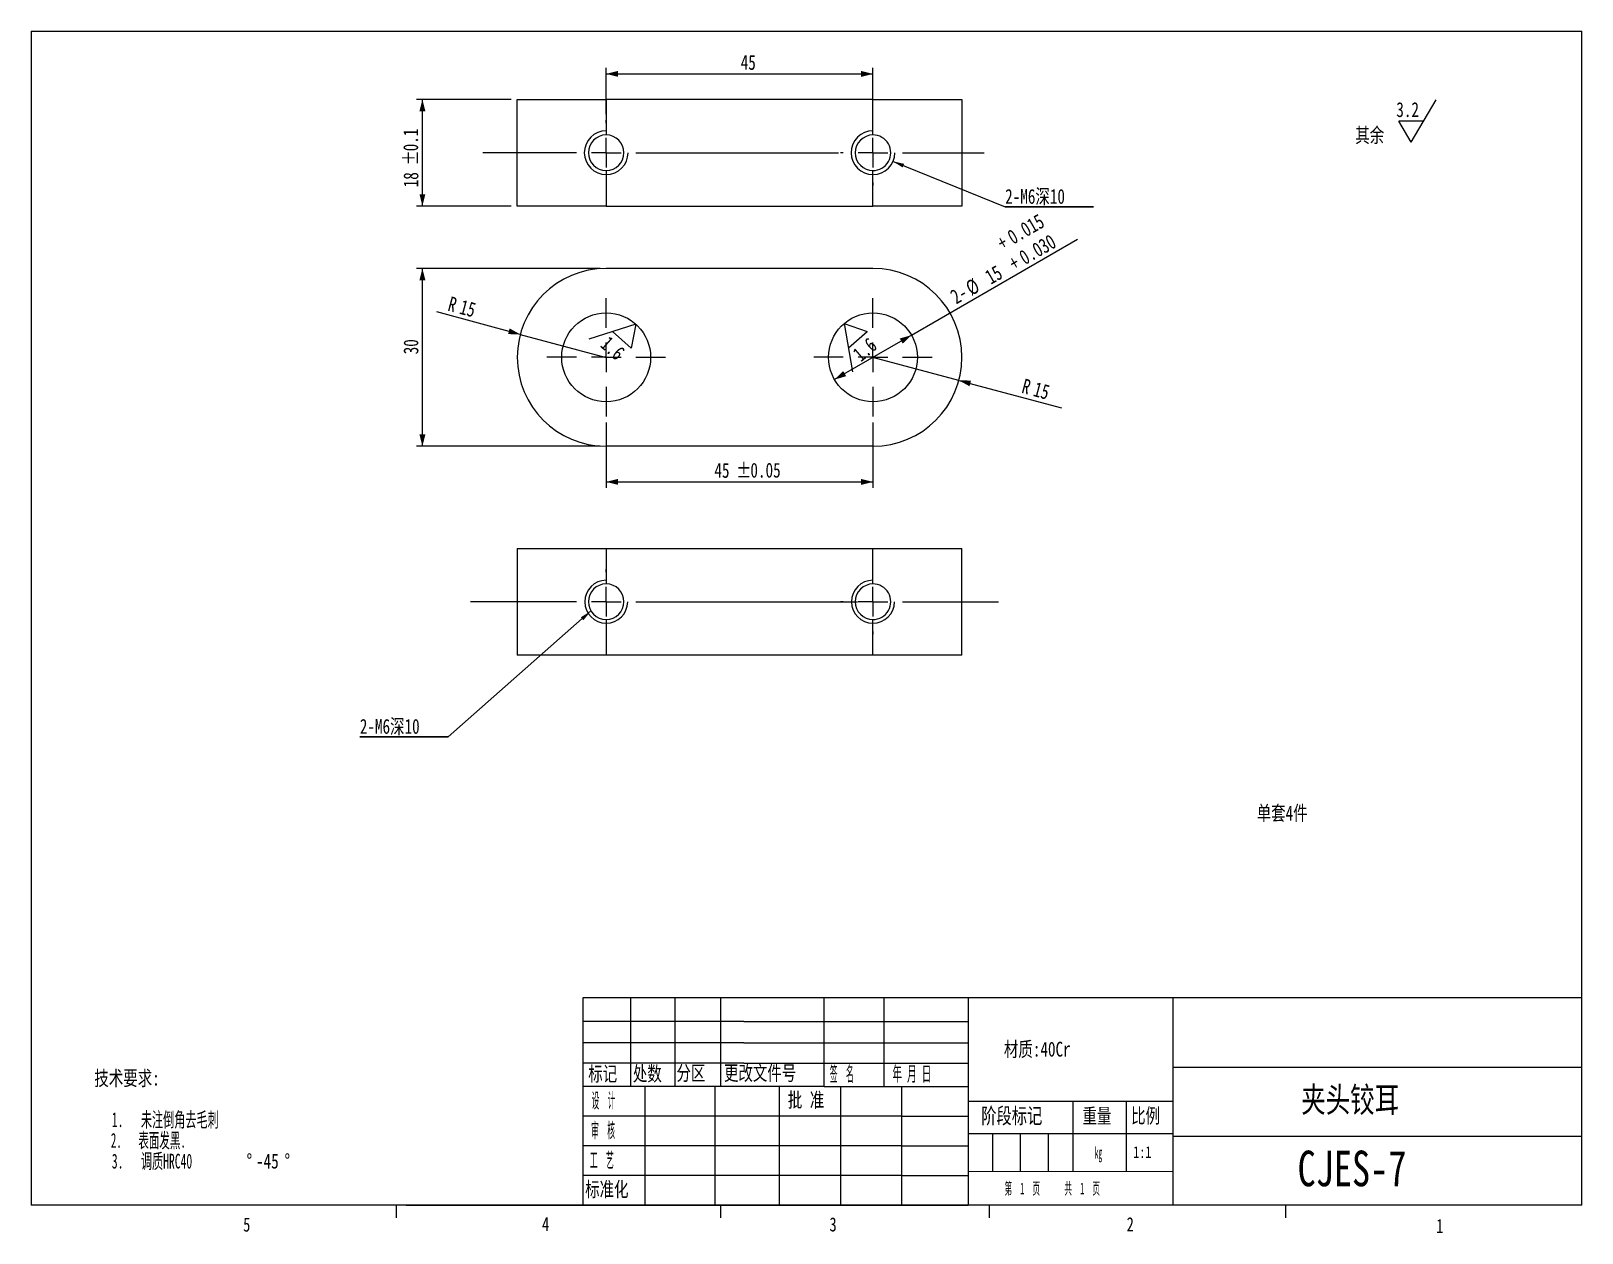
# Model space of a CAD drawing. Header units: millimetres. Extents: x 8 to 270, y 5 to 208.
import ezdxf

# ---------------------------------------------------------------- set-up
doc = ezdxf.new("R2010")
doc.units = ezdxf.units.MM
doc.styles.add('SLDTEXTSTYLE0', font='TXT', dxfattribs={"width": 0.75})
doc.styles.add('SLDTEXTSTYLE1', font='TXT', dxfattribs={"width": 0.576923})
doc.styles.add('SLDTEXTSTYLE2', font='TXT', dxfattribs={"width": 0.545455})
doc.styles.add('SLDTEXTSTYLE5', font='TXT', dxfattribs={"width": 0.5})
doc.styles.add('SLDTEXTSTYLE6', font='TXT', dxfattribs={"width": 0.375})
doc.styles.add('SLDTEXTSTYLE7', font='TXT', dxfattribs={"width": 0.458333})
doc.dimstyles.new('SLDDIMSTYLE0', dxfattribs={"dimtxt": 2.5, "dimasz": 2, "dimexe": 0, "dimexo": 0.0625, "dimtad": 1, "dimtoh": 1, "dimzin": 12, "dimdsep": 46, "dimtxsty": 'SLDTEXTSTYLE0', "dimsah": 1, "dimcen": 0.09, "dimadec": 0, "dimazin": 0, "dimtfac": 1, "dimtofl": 0, "dimtmove": 0, "dimatfit": 3, "dimfxl": 1, "dimtolj": 1, "dimtzin": 12, "dimarcsym": 0})
doc.dimstyles.new('SLDDIMSTYLE1', dxfattribs={"dimtxt": 2.5, "dimasz": 2, "dimexe": 0, "dimexo": 0.0625, "dimtad": 1, "dimtoh": 1, "dimdec": 3, "dimzin": 12, "dimdsep": 46, "dimtxsty": 'SLDTEXTSTYLE0', "dimsah": 1, "dimcen": 0.09, "dimadec": 0, "dimazin": 0, "dimtol": 1, "dimtp": 0.015, "dimtm": -0.03, "dimtfac": 1, "dimtdec": 3, "dimtmove": 0, "dimatfit": 3, "dimfxl": 1, "dimtolj": 1, "dimtzin": 0, "dimarcsym": 0})
doc.dimstyles.new('SLDDIMSTYLE2', dxfattribs={"dimtxt": 2.5, "dimasz": 2, "dimexe": 0, "dimexo": 0.0625, "dimtad": 1, "dimtoh": 1, "dimzin": 12, "dimdsep": 46, "dimtxsty": 'SLDTEXTSTYLE0', "dimsah": 1, "dimcen": 0.09, "dimadec": 0, "dimazin": 0, "dimtfac": 1, "dimtofl": 0, "dimtmove": 0, "dimatfit": 3, "dimfxl": 1, "dimtolj": 1, "dimtzin": 12, "dimarcsym": 0})
doc.dimstyles.new('SLDDIMSTYLE3', dxfattribs={"dimtxt": 2, "dimasz": 2, "dimexe": 0, "dimexo": 0.0625, "dimgap": 0.5, "dimtad": 0, "dimtih": 1, "dimtoh": 1, "dimdec": 0, "dimzin": 0, "dimdsep": 46, "dimtxsty": 'Standard', "dimsah": 1, "dimcen": 0.09, "dimadec": 0, "dimazin": 0, "dimtfac": 1, "dimtdec": 0, "dimtofl": 0, "dimtmove": 0, "dimatfit": 3, "dimfxl": 1, "dimtolj": 1, "dimtzin": 0, "dimarcsym": 0})

# ---------------------------------------------------------------- blocks, each defined once
blk = doc.blocks.new('SW_NOTE_0')
at = {"color": 0, "linetype": 'Continuous', "lineweight": 0, "char_height": 2.5, "attachment_point": 1}
for s, insert, style in [('技术要求:', (0, 3.19), 'SLDTEXTSTYLE0'), ('   1.   未注倒角去毛刺', (0, -3.81), 'SLDTEXTSTYLE1'), ('   2.   表面发黑.', (0, -7.31), 'SLDTEXTSTYLE2'), ('   3.   调质HRC40', (0, -10.81), 'SLDTEXTSTYLE1'), ('%%d', (25.68, -10.81), 'SLDTEXTSTYLE0'), ('-45', (27.27, -10.81), 'SLDTEXTSTYLE0'), ('%%d', (32.07, -10.81), 'SLDTEXTSTYLE0')]:
    blk.add_mtext(s, dxfattribs=dict(at, insert=insert, style=style))
blk = doc.blocks.new('SW_NOTE_1')
at = {"color": 0, "linetype": 'Continuous', "lineweight": 0}
for p, q in [((9.43, 0.73), (13.64, 7.88)), ((9.43, 0.73), (7.32, 4.3)), ((11.53, 4.3), (7.32, 4.3))]:
    blk.add_line(p, q, dxfattribs=at)
at = {"color": 0, "linetype": 'Continuous', "lineweight": 0, "char_height": 2.5, "attachment_point": 1, "style": 'SLDTEXTSTYLE0'}
for s, insert in [('3.2', (6.92, 7.5)), ('其余', (0, 3.19))]:
    blk.add_mtext(s, dxfattribs=dict(at, insert=insert))
blk = doc.blocks.new('*D4')
at = {"color": 7, "linetype": 'Continuous', "lineweight": 0}
for p, q in [((105.4, 142.01), (105.4, 130.99)), ((150.4, 142.01), (150.4, 130.99)), ((105.4, 131.99), (150.4, 131.99))]:
    blk.add_line(p, q, dxfattribs=at)
for points in [[(105.4, 131.99), (107.4, 131.49), (107.4, 132.49)], [(150.4, 131.99), (148.4, 132.49), (148.4, 131.49)]]:
    blk.add_solid(points, dxfattribs=at)
at = {"color": 7, "linetype": 'Continuous', "lineweight": 0, "char_height": 2.5, "attachment_point": 1, "style": 'SLDTEXTSTYLE0'}
for s, insert in [('45', (123.65, 135.18)), ('%%p', (127.35, 135.18)), ('0.05', (129.73, 135.22))]:
    blk.add_mtext(s, dxfattribs=dict(at, insert=insert))
blk = doc.blocks.new('*D5')
at = {"color": 7, "linetype": 'Continuous', "lineweight": 0}
for q in [(184.92, 172.94), (143.91, 149.26)]:
    blk.add_line((156.9, 156.76), q, dxfattribs=at)
for points in [[(156.9, 156.76), (154.92, 156.19), (155.42, 155.33)], [(143.91, 149.26), (145.89, 149.83), (145.39, 150.69)]]:
    blk.add_solid(points, dxfattribs=at)
at = {"color": 7, "linetype": 'Continuous', "lineweight": 0, "char_height": 2.5, "attachment_point": 1, "rotation": 30, "style": 'SLDTEXTSTYLE0'}
for s, insert in [('0.015', (172.79, 174.16)), ('+', (171.04, 173.15)), ('0.030', (174.77, 170.72)), ('15', (169.03, 167.41)), ('+', (173.03, 169.71)), ('%%c', (165.76, 165.52)), ('2-', (163.18, 164.08))]:
    blk.add_mtext(s, dxfattribs=dict(at, insert=insert))
blk = doc.blocks.new('*D6')
at = {"color": 7, "linetype": 'Continuous', "lineweight": 0}
for q in [(150.4, 153.01), (182.22, 144.49)]:
    blk.add_line((164.89, 149.13), q, dxfattribs=at)
blk.add_solid([(164.89, 149.13), (166.69, 148.13), (166.95, 149.09)], dxfattribs=at)
at = {"color": 7, "linetype": 'Continuous', "lineweight": 0, "char_height": 2.5, "attachment_point": 1, "rotation": 345, "style": 'SLDTEXTSTYLE0'}
for s, insert in [('R', (175.99, 149.46)), ('15', (177.94, 148.93))]:
    blk.add_mtext(s, dxfattribs=dict(at, insert=insert))
blk = doc.blocks.new('*D7')
at = {"color": 7, "linetype": 'Continuous', "lineweight": 0}
for q in [(76.84, 160.67), (105.4, 153.01)]:
    blk.add_line((90.91, 156.89), q, dxfattribs=at)
blk.add_solid([(90.91, 156.89), (89.11, 157.89), (88.85, 156.93)], dxfattribs=at)
at = {"color": 7, "linetype": 'Continuous', "lineweight": 0, "char_height": 2.5, "attachment_point": 1, "rotation": 345, "style": 'SLDTEXTSTYLE0'}
for s, insert in [('R', (79.19, 163.33)), ('15', (81.15, 162.81))]:
    blk.add_mtext(s, dxfattribs=dict(at, insert=insert))
blk = doc.blocks.new('*D8')
at = {"color": 7, "linetype": 'Continuous', "lineweight": 0}
for p, q in [((104.4, 168.01), (73.4, 168.01)), ((74.4, 138.01), (74.4, 168.01)), ((104.4, 138.01), (73.4, 138.01))]:
    blk.add_line(p, q, dxfattribs=at)
for points in [[(74.4, 168.01), (73.9, 166.01), (74.9, 166.01)], [(74.4, 138.01), (74.9, 140.01), (73.9, 140.01)]]:
    blk.add_solid(points, dxfattribs=at)
at = {"color": 7, "linetype": 'Continuous', "lineweight": 0, "insert": (71.21, 153.52), "char_height": 2.5, "attachment_point": 1, "rotation": 90, "style": 'SLDTEXTSTYLE0'}
blk.add_mtext('30', dxfattribs=at)
blk = doc.blocks.new('SW_CENTERMARKSYMBOL_0')
at = {"color": 0, "linetype": 'Continuous', "lineweight": 0}
for p, q in [((0, 5), (0, 10)), ((-5, 0), (-10, 0)), ((0, 0), (-2.5, 0)), ((0, 0), (0, 2.5)), ((0, 0), (0, -2.5)), ((0, 0), (2.5, 0)), ((5, 0), (10, 0)), ((0, -5), (0, -10))]:
    blk.add_line(p, q, dxfattribs=at)
blk = doc.blocks.new('SW_CENTERMARKSYMBOL_1')
at = {"color": 0, "linetype": 'Continuous', "lineweight": 0}
for p, q in [((0, 5), (0, 10)), ((-5, 0), (-10, 0)), ((0, 0), (-2.5, 0)), ((0, 0), (0, 2.5)), ((0, 0), (0, -2.5)), ((0, 0), (2.5, 0)), ((5, 0), (10, 0)), ((0, -5), (0, -10))]:
    blk.add_line(p, q, dxfattribs=at)
blk = doc.blocks.new('SW_SFSYMBOL_0')
at = {"color": 0, "linetype": 'Continuous', "lineweight": 0}
for p, q in [((-3.3, 7.1), (0.62, 5.75)), ((-3.3, 7.1), (-1.86, -1.07)), ((-2.58, 3.01), (0.62, 5.75))]:
    blk.add_line(p, q, dxfattribs=at)
at = {"color": 0, "linetype": 'Continuous', "lineweight": 0, "insert": (-2.08, 2.43), "char_height": 2.5, "attachment_point": 1, "rotation": 40.5476, "style": 'SLDTEXTSTYLE0'}
blk.add_mtext('1.6', dxfattribs=at)
blk = doc.blocks.new('SW_SFSYMBOL_1')
at = {"color": 0, "linetype": 'Continuous', "lineweight": 0}
for p, q in [((6.58, 4.23), (-1.31, 1.7)), ((2.64, 2.97), (5.79, 0.17)), ((6.58, 4.23), (5.79, 0.17))]:
    blk.add_line(p, q, dxfattribs=at)
at = {"color": 0, "linetype": 'Continuous', "lineweight": 0, "insert": (2.12, 2.39), "char_height": 2.5, "attachment_point": 1, "rotation": 318.3637, "style": 'SLDTEXTSTYLE0'}
blk.add_mtext('1.6', dxfattribs=at)
blk = doc.blocks.new('*D13')
at = {"color": 7, "linetype": 'Continuous', "lineweight": 0}
for p, q in [((89.4, 196.54), (73.4, 196.54)), ((74.4, 178.54), (74.4, 196.54)), ((89.4, 178.54), (73.4, 178.54))]:
    blk.add_line(p, q, dxfattribs=at)
for points in [[(74.4, 196.54), (73.9, 194.54), (74.9, 194.54)], [(74.4, 178.54), (74.9, 180.54), (73.9, 180.54)]]:
    blk.add_solid(points, dxfattribs=at)
at = {"color": 7, "linetype": 'Continuous', "lineweight": 0, "char_height": 2.5, "attachment_point": 1, "rotation": 90, "style": 'SLDTEXTSTYLE0'}
for s, insert in [('0.1', (71.17, 187.78)), ('%%p', (71.21, 185.39)), ('18', (71.21, 181.7))]:
    blk.add_mtext(s, dxfattribs=dict(at, insert=insert))
blk = doc.blocks.new('*D14')
at = {"color": 7, "linetype": 'Continuous', "lineweight": 0}
for p, q in [((105.4, 194.04), (105.4, 201.84)), ((150.4, 194.04), (150.4, 201.84)), ((105.4, 200.84), (150.4, 200.84))]:
    blk.add_line(p, q, dxfattribs=at)
for points in [[(105.4, 200.84), (107.4, 200.34), (107.4, 201.34)], [(150.4, 200.84), (148.4, 201.34), (148.4, 200.34)]]:
    blk.add_solid(points, dxfattribs=at)
at = {"color": 7, "linetype": 'Continuous', "lineweight": 0, "insert": (128.09, 204.03), "char_height": 2.5, "attachment_point": 1, "style": 'SLDTEXTSTYLE0'}
blk.add_mtext('45', dxfattribs=at)
blk = doc.blocks.new('SW_CENTERMARKSYMBOL_2')
at = {"color": 0, "linetype": 'Continuous', "lineweight": 0}
for p, q in [((0, 5), (0, 5.5)), ((-5, 0), (-20.83, 0)), ((0, 0), (-2.5, 0)), ((0, 0), (0, 2.5)), ((0, 0), (0, -2.5)), ((0, 0), (2.5, 0)), ((5, 0), (39.18, 0)), ((0, -5), (0, -5.5))]:
    blk.add_line(p, q, dxfattribs=at)
blk = doc.blocks.new('SW_CENTERMARKSYMBOL_3')
at = {"color": 0, "linetype": 'Continuous', "lineweight": 0}
for p, q in [((0, 5), (0, 5.5)), ((-5, 0), (-5.5, 0)), ((0, 0), (-2.5, 0)), ((0, 0), (0, 2.5)), ((0, 0), (0, -2.5)), ((0, 0), (2.5, 0)), ((5, 0), (18.74, 0)), ((0, -5), (0, -5.5))]:
    blk.add_line(p, q, dxfattribs=at)
blk = doc.blocks.new('SW_NOTE_3')
at = {"color": 0, "linetype": 'Continuous', "lineweight": 0}
for p, q in [((-14.89, 0), (0, 0)), ((0, 0), (-14.89, 0)), ((-14.89, 0), (0, 0)), ((0, 0), (-14.89, 0)), ((-14.89, 0), (0, 0)), ((0, 0), (-14.89, 0))]:
    blk.add_line(p, q, dxfattribs=at)
at = {"color": 0, "linetype": 'Continuous', "lineweight": 0, "insert": (-14.89, 3.02), "char_height": 2.5, "attachment_point": 1, "style": 'SLDTEXTSTYLE0'}
blk.add_mtext('2-M6深10', dxfattribs=at)
blk = doc.blocks.new('SW_NOTE_4')
at = {"color": 0, "linetype": 'Continuous', "lineweight": 0}
for p, q in [((0, 0), (14.89, 0)), ((14.89, 0), (0, 0)), ((0, 0), (14.89, 0)), ((14.89, 0), (0, 0)), ((0, 0), (14.89, 0)), ((14.89, 0), (0, 0))]:
    blk.add_line(p, q, dxfattribs=at)
at = {"color": 0, "linetype": 'Continuous', "lineweight": 0, "insert": (0, 3.02, 14.78), "char_height": 2.5, "attachment_point": 1, "style": 'SLDTEXTSTYLE0'}
blk.add_mtext('2-M6深10', dxfattribs=at)
blk = doc.blocks.new('SW_CENTERMARKSYMBOL_4')
at = {"color": 0, "linetype": 'Continuous', "lineweight": 0}
for p, q in [((0, 5), (0, 5.5)), ((-5, 0), (-22.9, 0)), ((0, 0), (-2.5, 0)), ((0, 0), (0, 2.5)), ((0, 0), (0, -2.5)), ((0, 0), (2.5, 0)), ((5, 0), (42.37, 0)), ((0, -5), (0, -5.5))]:
    blk.add_line(p, q, dxfattribs=at)
blk = doc.blocks.new('SW_CENTERMARKSYMBOL_5')
at = {"color": 0, "linetype": 'Continuous', "lineweight": 0}
for p, q in [((0, 5), (0, 5.5)), ((-5, 0), (-5.5, 0)), ((0, 0), (-2.5, 0)), ((0, 0), (0, 2.5)), ((0, 0), (0, -2.5)), ((0, 0), (2.5, 0)), ((5, 0), (21.19, 0)), ((0, -5), (0, -5.5))]:
    blk.add_line(p, q, dxfattribs=at)

msp = doc.modelspace()

# ---------------------------------------------------------------- linework, layer by layer
at = {"color": 7, "linetype": 'Continuous', "lineweight": 0}
for p, q in [((8.3801, 208.0787), (270.0001, 208.0787)), ((8.3801, 208.0787), (8.3801, 9.9587)), ((270.0001, 9.9587), (270.0001, 208.0787)), ((101.4979, 44.9587), (270.0001, 44.9587)), ((101.4979, 9.9587), (101.4979, 44.9587)), ((109.4906, 44.9587), (109.4906, 29.9587)), ((116.9545, 44.9587), (116.9545, 29.9587)), ((124.6899, 44.9587), (124.6899, 29.9587)), ((142.1962, 29.9587), (142.1962, 44.9587)), ((152.2386, 44.9587), (152.2386, 29.9587)), ((166.48, 44.9587), (166.48, 9.9587)), ((200.9627, 44.9587), (200.9627, 9.9587)), ((128.6186, 40.9129), (101.4979, 40.9129)), ((128.6186, 40.9129), (166.48, 40.9129)), ((128.6186, 37.354), (101.4979, 37.354)), ((128.6186, 37.354), (166.48, 37.354)), ((128.6186, 33.9223), (101.4979, 33.9223)), ((128.6186, 33.9223), (166.48, 33.9223)), ((270.0001, 33.1587), (200.9627, 33.1587)), ((142.1962, 29.9587), (101.4979, 29.9587)), ((111.9333, 29.9587), (111.9333, 9.9587)), ((123.7399, 29.9587), (123.7399, 9.9587)), ((134.5965, 29.9587), (134.5965, 9.9587)), ((142.1962, 29.9587), (166.48, 29.9587)), ((144.9103, 29.9587), (144.9103, 9.9587)), ((155.2241, 29.9587), (155.2241, 9.9587)), ((200.9627, 27.4587), (166.48, 27.4587)), ((184.1413, 27.4587), (184.1413, 15.5872)), ((193.1288, 27.4587), (193.1288, 15.5641)), ((134.5965, 24.9587), (101.4979, 24.9587)), ((144.9103, 24.9587), (134.5965, 24.9587)), ((155.2241, 24.9587), (144.9103, 24.9587)), ((155.2241, 24.9587), (166.48, 24.9587)), ((200.9627, 21.9587), (166.48, 21.9587)), ((170.5557, 21.9587), (170.5557, 15.6221)), ((175.2584, 21.9587), (175.2584, 15.61)), ((179.9612, 21.9587), (179.9612, 15.5979)), ((200.9627, 21.5587), (270.0001, 21.5587)), ((134.5965, 19.9587), (101.4979, 19.9587)), ((144.9103, 19.9587), (134.5965, 19.9587)), ((155.2241, 19.9587), (144.9103, 19.9587)), ((155.2241, 19.9587), (166.48, 19.9587)), ((134.5965, 14.9587), (101.4979, 14.9587)), ((144.9103, 14.9587), (134.5965, 14.9587)), ((155.2241, 14.9587), (144.9103, 14.9587)), ((155.2241, 14.9587), (166.48, 14.9587)), ((200.9627, 15.5439), (166.48, 15.6326)), ((270.0001, 9.9587), (8.3801, 9.9587)), ((69.9688, 9.9587), (69.9688, 7.8048)), ((71.6543, 9.9587), (166.48, 9.9587)), ((124.6899, 9.9587), (124.6899, 7.8048)), ((169.9813, 9.9587), (169.9813, 7.8048)), ((219.9875, 9.9587), (219.9875, 7.8048))]:
    msp.add_line(p, q, dxfattribs=at)
at = {"color": 7, "linetype": 'Continuous', "lineweight": 15}
for p, q in [((90.403, 178.5353), (90.403, 196.5353)), ((90.403, 196.5353), (105.403, 196.5353)), ((105.403, 196.5353), (105.403, 190.5353)), ((150.403, 196.5353), (105.403, 196.5353)), ((150.403, 190.5353), (150.403, 196.5353)), ((150.403, 196.5353), (165.403, 196.5353)), ((165.403, 196.5353), (165.403, 178.5353)), ((105.403, 184.5353), (105.403, 178.5353)), ((150.403, 178.5353), (150.403, 184.5353)), ((105.403, 178.5353), (90.403, 178.5353)), ((105.403, 178.5353), (150.403, 178.5353)), ((165.403, 178.5353), (150.403, 178.5353)), ((150.403, 168.0118), (105.403, 168.0118)), ((150.403, 138.0118), (105.403, 138.0118)), ((90.403, 120.7689), (90.403, 102.7689)), ((90.403, 120.7689), (105.403, 120.7689)), ((105.403, 120.7689), (150.403, 120.7689)), ((105.403, 120.7689), (105.403, 114.7689)), ((150.403, 114.7689), (150.403, 120.7689)), ((150.403, 120.7689), (165.403, 120.7689)), ((165.403, 102.7689), (165.403, 120.7689)), ((105.403, 108.7689), (105.403, 102.7689)), ((150.403, 102.7689), (150.403, 108.7689)), ((105.403, 102.7689), (90.403, 102.7689)), ((150.403, 102.7689), (105.403, 102.7689)), ((165.403, 102.7689), (150.403, 102.7689))]:
    msp.add_line(p, q, dxfattribs=at)
for centre in [(105.403, 153.0118), (150.403, 153.0118)]:
    msp.add_circle(centre, 7.5, dxfattribs=at)
at = {"color": 7, "linetype": 'Continuous', "lineweight": 0}
for centre, radius in [((105.403, 187.5353), 3.6896), ((150.403, 187.5353), 3.6896), ((105.403, 111.7689), 3.6223), ((150.403, 111.7689), 3.6223)]:
    msp.add_arc(centre, radius, 90, 0, dxfattribs=at)
at = {"color": 7, "linetype": 'Continuous', "lineweight": 15}
for centre, radius, start, end in [((105.403, 187.5353), 3, 90.000006, 269.999994), ((105.403, 187.5353), 3, 270, 90), ((150.403, 187.5353), 3, 90, 270), ((150.403, 187.5353), 3, 269.999963, 90.000037), ((105.403, 153.0118), 15, 90, 180), ((150.403, 153.0118), 15, 0, 90), ((105.403, 153.0118), 15, 180, 270), ((150.403, 153.0118), 15, 270, 0), ((105.403, 111.7689), 3, 90, 270), ((105.403, 111.7689), 3, 270, 90), ((150.403, 111.7689), 3, 90, 270), ((150.403, 111.7689), 3, 269.999987, 90.000013)]:
    msp.add_arc(centre, radius, start, end, dxfattribs=at)

# ---------------------------------------------------------------- block references
at = {"color": 7, "linetype": 'Continuous', "lineweight": 0}
for name, p in [('SW_NOTE_1', (231.7592, 188.5665)), ('SW_CENTERMARKSYMBOL_2', (105.403, 187.5353)), ('SW_CENTERMARKSYMBOL_3', (150.403, 187.5353)), ('SW_NOTE_4', (172.6984, 178.3949)), ('SW_CENTERMARKSYMBOL_0', (105.403, 153.0118)), ('SW_CENTERMARKSYMBOL_1', (150.403, 153.0118)), ('SW_SFSYMBOL_1', (103.8025, 154.3823)), ('SW_SFSYMBOL_0', (148.8275, 151.6126)), ('SW_CENTERMARKSYMBOL_4', (105.403, 111.7689)), ('SW_CENTERMARKSYMBOL_5', (150.403, 111.7689)), ('SW_NOTE_3', (78.7364, 88.9687)), ('SW_NOTE_0', (19.0663, 29.4323))]:
    msp.add_blockref(name, p, dxfattribs=at)

# ---------------------------------------------------------------- texts
at = {"color": 7, "linetype": 'Continuous', "lineweight": 0, "attachment_point": 1}
for s, insert, char_height, style in [('单套4件', (215.139, 77.352), 2.5, 'SLDTEXTSTYLE0'), ('材质:40Cr', (172.4935, 37.5167), 2.5, 'SLDTEXTSTYLE0'), ('标记', (102.3772, 33.3633), 2.5, 'SLDTEXTSTYLE0'), ('处数', (109.9075, 33.3914), 2.5, 'SLDTEXTSTYLE0'), ('分区', (117.2576, 33.485), 2.5, 'SLDTEXTSTYLE0'), ('更改文件号', (125.2709, 33.4958), 2.5, 'SLDTEXTSTYLE0'), ('签  名', (143.129, 33.3454), 2.5, 'SLDTEXTSTYLE6'), ('年 月 日', (153.6847, 33.3631), 2.5, 'SLDTEXTSTYLE5'), ('设  计', (102.9291, 28.8596), 2.5, 'SLDTEXTSTYLE6'), ('批 准', (136.0362, 28.9478), 2.5, 'SLDTEXTSTYLE0'), ('夹头铰耳', (222.6446, 29.8645), 4.23333, 'SLDTEXTSTYLE0'), ('阶段标记', (168.6519, 26.3499), 2.64583, 'SLDTEXTSTYLE0'), ('重量', (185.7423, 26.2661), 2.5, 'SLDTEXTSTYLE0'), ('比例', (193.9505, 26.2898), 2.5, 'SLDTEXTSTYLE0'), ('审  核', (102.8666, 23.8312), 2.5, 'SLDTEXTSTYLE6'), ('工  艺', (102.658, 18.7965), 2.5, 'SLDTEXTSTYLE6'), ('     kg', (184.7701, 19.8052), 2, 'SLDTEXTSTYLE6'), ('1:1', (194.3105, 19.8979), 2, 'SLDTEXTSTYLE0'), ('CJES-7', (222.0193, 19.1375), 6, 'SLDTEXTSTYLE0'), ('标准化', (101.8502, 13.872), 2.5, 'SLDTEXTSTYLE0'), ('第  1  页      共  1  页', (172.5923, 13.7669), 2, 'SLDTEXTSTYLE7'), ('4', (94.5845, 7.9407), 2.3813, 'SLDTEXTSTYLE0'), ('3', (143.0641, 7.8872), 2.3813, 'SLDTEXTSTYLE0'), ('2', (193.1917, 7.908), 2.3813, 'SLDTEXTSTYLE0'), ('5', (44.1653, 7.861), 2.3813, 'SLDTEXTSTYLE0'), ('1', (245.4146, 7.6269), 2.3813, 'SLDTEXTSTYLE0')]:
    msp.add_mtext(s, dxfattribs=dict(at, insert=insert, char_height=char_height, style=style))

# ---------------------------------------------------------------- dimensions: what is measured, and where the dimension line sits
at = {"color": 7, "linetype": 'Continuous', "lineweight": 0}
dim = msp.add_linear_dim(base=(150.403, 200.841), p1=(105.403, 193.0353), p2=(150.403, 193.0353), dimstyle='SLDDIMSTYLE0', dxfattribs=at)
dim.commit()
dim.dimension.update_dxf_attribs({"geometry": '*D14', "text_midpoint": (129.9381, 200.841), "dimtype": 160})
dim = msp.add_linear_dim(base=(74.403, 196.5353), p1=(90.403, 178.5353), p2=(90.403, 196.5353), angle=90, text='<>%%p0.1', dimstyle='SLDDIMSTYLE0', dxfattribs=at)
dim.commit()
dim.dimension.update_dxf_attribs({"geometry": '*D13', "text_midpoint": (74.403, 187.047), "dimtype": 160})
dim = msp.add_diameter_dim_2p(p1=(156.8982, 156.7618), p2=(143.9078, 149.2618), text='2-<>', dimstyle='SLDDIMSTYLE1', dxfattribs=at)
dim.commit()
dim.dimension.update_dxf_attribs({"geometry": '*D5', "text_midpoint": (174.4064, 166.8702), "dimtype": 163})
dim = msp.add_linear_dim(base=(74.403, 168.0118), p1=(105.403, 138.0118), p2=(105.403, 168.0118), angle=90, dimstyle='SLDDIMSTYLE0', dxfattribs=at)
dim.commit()
dim.dimension.update_dxf_attribs({"geometry": '*D8', "text_midpoint": (74.403, 155.3693), "dimtype": 160})
for center, mpoint, picture, middle in [((105.403, 153.0118), (90.9141, 156.894), '*D7', (81.0552, 159.5357)), ((150.403, 153.0118), (164.8919, 149.1295), '*D6', (177.9902, 145.6198))]:
    dim = msp.add_radius_dim(center=center, mpoint=mpoint, dimstyle='SLDDIMSTYLE2', dxfattribs=at)
    dim.commit()
    dim.dimension.update_dxf_attribs({"geometry": picture, "text_midpoint": middle, "dimtype": 164})
dim = msp.add_linear_dim(base=(150.403, 131.9867), p1=(105.403, 143.0118), p2=(150.403, 143.0118), text='<>%%p0.05', dimstyle='SLDDIMSTYLE0', dxfattribs=at)
dim.commit()
dim.dimension.update_dxf_attribs({"geometry": '*D4', "text_midpoint": (129.9237, 131.9867), "dimtype": 160})

# ---------------------------------------------------------------- leaders
for points in [[(153.692, 186.1089), (172.6984, 178.3949)], [(102.8367, 110.2152), (78.7364, 88.9687)]]:
    msp.add_leader(points, dimstyle='SLDDIMSTYLE3', dxfattribs=at)

doc.saveas('drawing.dxf')
